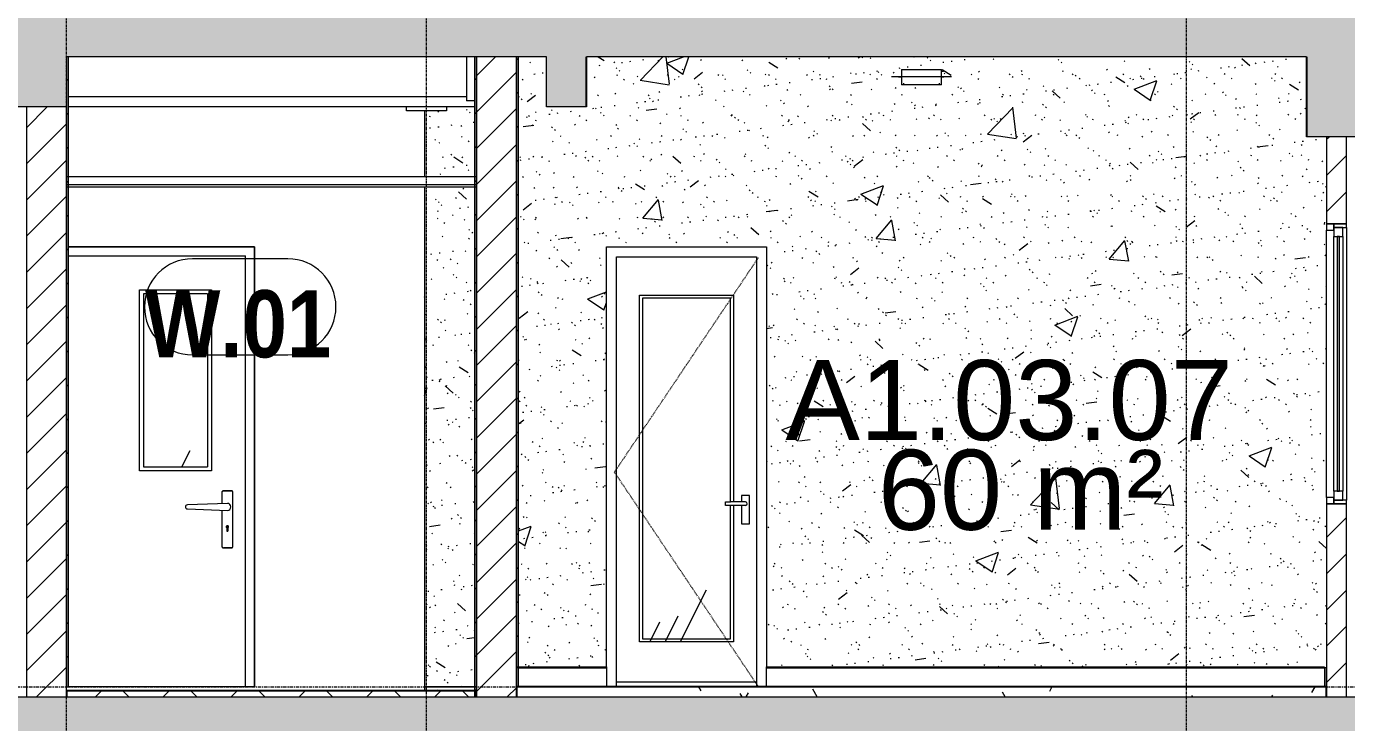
# Model space of a CAD drawing. Header units: millimetres. Extents: x 25061 to 259291, y -8723 to 35400.
# Drawn here: x 236610 to 243210, y 8822 to 12302 of the extents above; entities that cross this region are included whole.
import ezdxf

# ---------------------------------------------------------------- set-up
doc = ezdxf.new("R2010")
doc.units = ezdxf.units.MM
for name, pattern in [('Centre', [31.75, 6.35, -4.7625, 15.875, -4.7625]), ('Dash', [6.35, 3.175, -3.175]), ('Grid Line', [22.225, 12.7, -3.175, 3.175, -3.175])]:
    doc.linetypes.add(name, pattern=pattern)
for name, color, linetype, lineweight in [('0-2', 50, 'Continuous', 5), ('A-AREA-IDEN', 2, 'Continuous', 9), ('A-CLNG', 13, 'Continuous', 9), ('A-CLNG-3', 13, 'Continuous', 18), ('A-DETL-GENF-2', 7, 'Continuous', 9), ('A-DETL-GENF-HDLN-1', 7, 'Dash', 9), ('A-DETL-GENF-HDLN-2', 1, 'Continuous', 9), ('A-DETL-THIN', 151, 'Continuous', 9), ('A-DOOR', 31, 'Continuous', 9), ('A-DOOR-1', 7, 'Continuous', 9), ('A-DOOR-FRAM', 31, 'Continuous', 9), ('A-FLOR-1', 10, 'Continuous', 25), ('A-FLOR-3', 192, 'Continuous', 25), ('A-FLOR-HRAL-1', 253, 'Continuous', 9), ('A-FLOR-LEVL-2', 51, 'Centre', 9), ('A-FLOR-PATT-3', 8, 'Continuous', 9), ('A-FLOR-PATT-4', 67, 'Continuous', 9), ('A-GLAZ', 151, 'Continuous', 9), ('A-GLAZ-3', 7, 'Continuous', 9), ('A-GLAZ-IDEN', 152, 'Continuous', 9), ('A-WALL', 113, 'Continuous', 9), ('A-WALL-1', 113, 'Continuous', 18), ('A-WALL-2', 250, 'Continuous', 18), ('A-WALL-3', 7, 'Continuous', 9), ('A-WALL-PATT-1', 7, 'Continuous', 9), ('A-WALL-PATT-2', 9, 'Continuous', 9), ('A-WALL-PATT-4', 111, 'Continuous', 9), ('E-LITE-EQPM', 33, 'Continuous', 9), ('E-LITE-EQPM-1', 7, 'Continuous', 9), ('I-WALL', 2, 'Continuous', 9), ('I-WALL-1', 250, 'Continuous', 18), ('I-WALL-2', 7, 'Continuous', 9), ('I-WALL-3', 2, 'Continuous', 18), ('S-BEAM-1', 12, 'Continuous', 5), ('S-BEAM-2', 10, 'Continuous', 25), ('S-BEAM-3', 7, 'Continuous', 9), ('S-GRID-1', 1, 'Grid Line', 9)]:
    doc.layers.add(name, color=color, linetype=linetype, lineweight=lineweight)
doc.styles.add('Arial', font='arial.ttf', dxfattribs={"height": 400})
doc.styles.add('Arial_B_2', font='arialbd.ttf', dxfattribs={"width": 0.85, "height": 336})
pattern_1 = [(63.435, (-80677.1, 14226.6), (-817.87, 2453.59), [1016, -609.6, 1016, -609.6, -1292.49]), (63.435, (-80677.1, 14226.6), (-817.87, 2453.59), [-3251.2, 406.4, -886.09]), (63.435, (-80727.9, 14277.4), (-817.87, 2453.59), [812.8, -1016, 609.6, -609.6, -1495.69]), (63.435, (-80727.9, 14277.4), (-817.87, 2453.59), [-3048, 711.2, -784.49]), (63.435, (-80727.9, 14429.8), (-817.87, 2453.59), [609.6, -1219.2, 406.4, -609.6, -1698.89]), (63.435, (-80727.9, 14429.8), (-817.87, 2453.59), [-2844.8, 914.4, -784.49]), (63.435, (-80575.5, 14277.4), (-817.87, 2453.59), [609.6, -1219.2, 508, -2206.89]), (63.435, (-80423.1, 14429.8), (-817.87, 2453.59), [304.8, -1524, 203.2, -2511.69]), (63.435, (-80677.1, 14683.8), (-817.87, 2453.59), [203.2, -1524, 203.2, -812.8, -1800.49]), (63.435, (-80677.1, 14683.8), (-817.87, 2453.59), [-2743.2, 508, -1292.49]), (63.435, (-79762.7, 14531.4), (-817.87, 2453.59), [1016, -1524, 1219.2, -804.81]), (63.435, (-79762.7, 14379), (-817.87, 2453.59), [1422.4, -1016, 1524, -601.61]), (63.435, (-79661.1, 14429.8), (-817.87, 2453.59), [1625.6, -812.8, 1219.2, -886.09]), (63.435, (-79508.7, 14582.2), (-817.87, 2453.59), [1016, -1422.4, 812.8, -1292.49]), (63.435, (-79661.1, 14887), (-817.87, 2453.59), [508, -2032, 609.6, -1394.09]), (63.435, (-79356.3, 14734.6), (-817.87, 2453.59), [406.4, -2032, 406.4, -1698.89])]
pattern_2 = [(45, (200382.47, 14125), (-90.50967, 90.50967), [])]
pattern_3 = [(50, (200382.5, 14125), (1165.978, -102.01), [121.92, -1341.12]), (355, (200382.5, 14125), (-225.554, 1222.763), [97.536, -1072.896]), (100.451, (200479.6, 14116.5), (940.433, 1120.746), [103.616, -1139.776]), (46.184, (200382.5, 14450.1), (1734.906, -269.074), [182.88, -2011.68]), (96.636, (200527, 14427.7), (1519.38, 1583.536), [155.424, -1709.665]), (351.184, (200382.5, 14450.1), (1519.39, 1583.52), [146.304, -1609.344]), (21, (200545, 14368.8), (970.332, -654.498), [121.92, -1341.12]), (326, (200545, 14368.8), (395.533, 1178.804), [97.536, -1072.896]), (71.451, (200625.9, 14314.3), (1365.87, 524.296), [103.616, -1139.776]), (37.5, (200382.47, 14125), (19.767, 541.1527), [53.645, -1006.246, 53.645, -1035.507, -1076.96]), (37.5, (200382.47, 14125), (19.767, 541.1527), [-2149.043, 53.645, -1023.315]), (7.5, (200382.5, 14125), (427.646, 641.156), [53.645, -567.334, 53.645, -981.862, -410.464]), (7.5, (200382.5, 14125), (427.646, 641.156), [-1656.486, 53.645, -356.819]), (327.5, (200019.96, 14125), (867.782, -36.665), [53.645, -352.755, 53.645, -1214.323, -1682.496]), (327.5, (200019.96, 14125), (867.782, -36.665), [-1674.368, 53.645, -1628.85]), (317.5, (199857.4, 14125), (948.028, 162.731), [53.645, -474.675, 53.645, -788.416, -1194.816]), (317.5, (199857.4, 14125), (948.028, 162.731), [-1370.38, 53.645, -1141.17])]
pattern_4 = [(37.5, (200382.47, 14125), (-5.1206, 156.61216), [5.364, -118.181, 5.364, -132.812, -132.08]), (37.5, (200382.47, 14125), (-5.1206, 156.61216), [-261.722, 5.364, -126.716]), (7.5, (200382.47, 14125), (143.847, 229.3842), [5.364, -61.285, 5.364, -105.989, -42.672]), (7.5, (200382.47, 14125), (143.847, 229.3842), [-178.003, 5.364, -37.308]), (327.5, (200282.5, 14125), (253.11758, 0.46008), [5.364, -35.276, 5.364, -140.94, -191.008]), (327.5, (200282.5, 14125), (253.11758, 0.46008), [-186.944, 5.364, -185.644]), (317.5, (200282.5, 14125), (244.3381, 71.3376), [5.364, -14.956, 5.364, -90.546, -109.728]), (317.5, (200282.5, 14125), (244.3381, 71.3376), [-116.23, 5.364, -104.364])]
pattern_5 = [(45, (200382.47, 14125), (-84.8528, 84.8528), [])]

# ---------------------------------------------------------------- blocks, each defined once
blk = doc.blocks.new('NCV_TKTC_KET CAU_rvt-2-TKCS_MẶT CẮT 2')
at = {"layer": 'S-BEAM-1'}
blk.add_hatch(color=256, dxfattribs=at).paths.add_polyline_path([(-41852.6, 11900), (-41852.6, 11900), (-41852.6, 12026.6)])
at = {"layer": 'S-BEAM-2'}
for p, q in [((-41852.6, 11900), (-41852.6, 12150)), ((-38252.6, 12150), (-38252.6, 11750))]:
    blk.add_line(p, q, dxfattribs=at)
at = {"layer": 'S-BEAM-3'}
for p, q in [((-42452.7, 12150), (-42452.7, 11930)), ((-42452.7, 11950), (-44442.6, 11950)), ((-42412.6, 11900), (-44442.6, 11900)), ((-42752.6, 11880), (-42752.6, 11900)), ((-42552.6, 11900), (-42552.6, 11880)), ((-42412.6, 11930), (-42452.7, 11930)), ((-42552.6, 11880), (-42752.6, 11880))]:
    blk.add_line(p, q, dxfattribs=at)
blk = doc.blocks.new('DOOR_CW_01 CANH MO-PANEL KINH - DIG_02-800x2200-CỬA NHÔM KÍNH-V289-TKCS_MẶT CẮT 2')
at = {"layer": 'A-DETL-GENF-HDLN-2'}
h = blk.add_hatch(dxfattribs=at)
h.set_pattern_fill('FP_51', color=256, style=0, pattern_type=2)
h.set_pattern_definition(pattern_1)
h.paths.add_polyline_path([(-41572.6, 9226), (-41117.6, 9226), (-41117.6, 9907.5), (-41132.6, 9907.5), (-41132.6, 9241), (-41572.6, 9241), (-41572.6, 10943), (-41132.6, 10943), (-41132.6, 9924.5), (-41117.6, 9924.5), (-41117.6, 10958), (-41587.6, 10958), (-41587.6, 9226)])
h = blk.add_hatch(dxfattribs=at)
h.set_pattern_fill('FP_51', color=256, style=0, pattern_type=2)
h.set_pattern_definition(pattern_1)
h.paths.add_polyline_path([(-41132.6, 9241), (-41132.6, 9907.5), (-41158.4, 9907.5), (-41158.4, 9924.5), (-41132.6, 9924.5), (-41132.6, 10943), (-41572.6, 10943), (-41572.6, 9241)])
at = {"layer": 'A-DETL-GENF-HDLN-1'}
for p, q in [((-41712.6, 10073.5), (-40992.6, 11147)), ((-40992.6, 9000), (-41712.6, 10073.5))]:
    blk.add_line(p, q, dxfattribs=at)
at = {"layer": 'A-DOOR-1'}
for p, q in [((-41702.6, 9000), (-41702.6, 11150)), ((-41702.6, 11150), (-41002.6, 11150)), ((-41002.6, 11150), (-41002.6, 9000)), ((-41587.6, 10958), (-41117.6, 10958)), ((-41587.6, 9226), (-41587.6, 10958)), ((-41117.6, 10958), (-41117.6, 9924.5)), ((-41132.6, 10943), (-41572.6, 10943)), ((-41572.6, 10943), (-41572.6, 9241)), ((-41132.6, 9924.5), (-41132.6, 10943)), ((-41158.4, 9924.5), (-41132.6, 9924.5)), ((-41158.4, 9907.5), (-41158.4, 9924.5)), ((-41132.6, 9907.5), (-41158.4, 9907.5)), ((-41057.6, 9924.5), (-41132.6, 9924.5)), ((-41132.6, 9241), (-41132.6, 9907.5)), ((-41057.6, 9907.5), (-41132.6, 9907.5)), ((-41117.6, 9907.5), (-41117.6, 9226)), ((-41077.3, 9956), (-41077.3, 9924.5)), ((-41037.8, 9956), (-41077.3, 9956)), ((-41077.3, 9907.5), (-41077.3, 9816)), ((-41037.8, 9816), (-41037.8, 9956)), ((-41077.3, 9816), (-41037.8, 9816)), ((-41572.6, 9241), (-41132.6, 9241)), ((-41117.6, 9226), (-41587.6, 9226)), ((-41752.6, 9100), (-41752.6, 9095)), ((-40952.6, 9095), (-40952.6, 9100)), ((-41702.6, 9026), (-41002.6, 9026))]:
    blk.add_line(p, q, dxfattribs=at)
for start, end in [(0, 90), (270, 0)]:
    blk.add_arc((-41057.6, 9916), 8.5, start, end, dxfattribs=at)
blk = doc.blocks.new('M_Fixed - 900 x 1400-V252-TKCS_MẶT CẮT 2')
at = {"layer": 'A-GLAZ'}
blk.add_hatch(color=256, dxfattribs=at).paths.add_polyline_path([(-38099.564287, 13378), (-38087.564287, 13378), (-38087.564287, 14652), (-38099.564287, 14652), (-38099.564287, 14185.768876)])
at = {"layer": 'A-GLAZ-3'}
for p, q in [((-38115.564287, 14715), (-38152.564287, 14715)), ((-38152.564287, 14715), (-38152.564287, 14683)), ((-38152.564287, 14683), (-38115.564287, 14683)), ((-38152.564287, 13347), (-38152.564287, 14683)), ((-38052.564287, 14715), (-38115.564287, 14715)), ((-38115.564287, 14715), (-38115.564287, 14696)), ((-38115.564287, 14683), (-38115.564287, 14715)), ((-38071.564287, 14696), (-38115.564287, 14696)), ((-38115.564287, 14696), (-38115.564287, 14652)), ((-38115.564287, 14696), (-38052.564287, 14696)), ((-38071.564287, 14652), (-38071.564287, 14696)), ((-38052.564287, 14696), (-38052.564287, 14715)), ((-38052.564287, 14696), (-38052.564287, 13334)), ((-38115.564287, 14652), (-38071.564287, 14652)), ((-38115.564287, 13378), (-38115.564287, 14652)), ((-38087.564287, 14652), (-38099.564287, 14652)), ((-38099.564287, 14652), (-38099.564287, 13378)), ((-38087.564287, 13378), (-38087.564287, 14652)), ((-38071.564287, 14652), (-38071.564287, 13378)), ((-38115.564287, 13347), (-38152.564287, 13347)), ((-38152.564287, 13347), (-38152.564287, 13315)), ((-38071.564287, 13378), (-38115.564287, 13378)), ((-38115.564287, 13378), (-38115.564287, 13334)), ((-38115.564287, 13315), (-38115.564287, 13347)), ((-38115.564287, 13334), (-38071.564287, 13334)), ((-38052.564287, 13334), (-38115.564287, 13334)), ((-38115.564287, 13334), (-38115.564287, 13315)), ((-38099.564287, 13378), (-38087.564287, 13378)), ((-38071.564287, 13334), (-38071.564287, 13378)), ((-38052.564287, 13315), (-38052.564287, 13334)), ((-38152.564287, 13315), (-38115.564287, 13315)), ((-38115.564287, 13315), (-38052.564287, 13315))]:
    blk.add_line(p, q, dxfattribs=at)
blk = doc.blocks.new('LIC_08-ĐÈN LED TRÒN GẮN NỔI - LIC_08 - ĐÈN LED TRÒN GẮN NỔI_ P_18W_ ÁNH SÁNG TRẮNG 6000K-V151-TKCS_MẶT CẮT 2')
at = {"layer": 'E-LITE-EQPM-1'}
for p, q in [((-114152.1, 8650), (-114202.1, 8650)), ((-114167.1, 8650), (-114154, 8650)), ((-113940.5, 8650), (-114167.1, 8650)), ((-114152.1, 8687), (-114152.1, 8610)), ((-114152.1, 8687), (-114052.1, 8687)), ((-114052.1, 8687), (-113952.1, 8687)), ((-113952.1, 8610), (-113952.1, 8687)), ((-113902.1, 8650), (-113952.1, 8650)), ((-113949.2, 8650), (-113940.5, 8650)), ((-114052.1, 8610), (-114152.1, 8610)), ((-114142.1, 8618), (-114142.1, 8615)), ((-113952.1, 8610), (-114052.1, 8610)), ((-113962.1, 8615), (-113962.1, 8618))]:
    blk.add_line(p, q, dxfattribs=at)
blk = doc.blocks.new('Railing - Railing-968387-TKCS_MẶT CẮT 2')
at = {"layer": 'A-FLOR-HRAL-1'}
for p, q in [((-40952.564287, 12400), (-40952.564287, 12495)), ((-40952.564287, 12495), (-38162.564287, 12495))]:
    blk.add_line(p, q, dxfattribs=at)
blk = doc.blocks.new('Railing - Railing-968388-TKCS_MẶT CẮT 2')
at = {"layer": 'A-FLOR-HRAL-1'}
for p, q in [((-42192.564287, 12495), (-42202.564287, 12495)), ((-42202.564287, 12495), (-42202.564287, 12400)), ((-42192.564287, 12400), (-42192.564287, 12495)), ((-42192.564287, 12495), (-41752.564287, 12495)), ((-41752.564287, 12495), (-41752.564287, 12400)), ((-38152.564287, 12495), (-38162.564287, 12495)), ((-38162.564287, 12495), (-38162.564287, 12400)), ((-38152.564287, 12400), (-38152.564287, 12495)), ((-42202.564287, 12400), (-42192.564287, 12400)), ((-38162.564287, 12400), (-38152.564287, 12400))]:
    blk.add_line(p, q, dxfattribs=at)
blk = doc.blocks.new('NCV_TKTC_TANG 3 - 4_rvt-4-TKCS_MẶT CẮT 2')
at = {"layer": 'A-FLOR-PATT-4'}
h = blk.add_hatch(dxfattribs=at)
h.set_pattern_fill('FP_36', color=256, style=0, pattern_type=2)
h.set_pattern_definition([(0, (-80880.3, 14125), (650.24, 162.56), [53.645, -434.035, 53.645, -3034.995]), (0, (-80880.3, 14125), (650.24, 162.56), [-541.325, -434.035, 53.645, -921.715, -1625.6]), (0, (-80880.3, 14125), (650.24, 162.56), [-1950.72, 53.645, -434.035, 53.645, -1084.275]), (0, (-80880.3, 14125), (650.24, 162.56), [-2492.045, -271.475, 53.645, -759.155]), (120, (-80636.46, 14206.28), (-465.9011, 481.84436), [53.645, -434.035, 53.645, -3034.995]), (120, (-80636.46, 14206.28), (-465.9011, 481.84436), [-541.325, -434.035, 53.645, -921.715, -1625.6]), (120, (-80636.46, 14206.28), (-465.9011, 481.84436), [-1950.72, 53.645, -434.035, 53.645, -1084.275]), (120, (-80636.46, 14206.28), (-465.9011, 481.84436), [-2492.045, -271.475, 53.645, -759.155]), (240, (-80555.18, 14531.4), (-184.3389, -644.40436), [53.645, -434.035, 53.645, -3034.995]), (240, (-80555.18, 14531.4), (-184.3389, -644.40436), [-541.325, -434.035, 53.645, -921.715, -1625.6]), (240, (-80555.18, 14531.4), (-184.3389, -644.40436), [-1950.72, 53.645, -434.035, 53.645, -1084.275]), (240, (-80555.18, 14531.4), (-184.3389, -644.40436), [-2492.045, -271.475, 53.645, -759.155])])
h.paths.add_polyline_path([(-38152.6, 8950), (-38152.6, 9000), (-42202.6, 9000), (-42202.6, 8950), (-38536.2, 8950)])
at = {"layer": 'A-WALL-PATT-1'}
h = blk.add_hatch(dxfattribs=at)
h.set_pattern_fill('FP_39', color=256, style=0, pattern_type=2)
h.set_pattern_definition([(45, (-80880.3, 14125), (-84.8528, 84.8528), [])])
h.paths.add_polyline_path([(-42192.6, 9100), (-42192.6, 12150), (-42202.6, 12150), (-42202.6, 9100)])
at = {"layer": 'A-WALL-PATT-2'}
h = blk.add_hatch(dxfattribs=at)
h.set_pattern_fill('FP_37', color=256, style=0, pattern_type=2)
h.set_pattern_definition([(50, (-80880.3, 14125), (1165.978, -102.01), [121.92, -1341.12]), (355, (-80880.3, 14125), (-225.554, 1222.763), [97.536, -1072.896]), (100.451, (-80783.1, 14116.5), (940.433, 1120.746), [103.616, -1139.776]), (46.184, (-80880.3, 14450.1), (1734.906, -269.074), [182.88, -2011.68]), (96.636, (-80735.7, 14427.7), (1519.38, 1583.536), [155.424, -1709.665]), (351.184, (-80880.3, 14450.1), (1519.39, 1583.52), [146.304, -1609.344]), (21, (-80717.7, 14368.8), (970.332, -654.498), [121.92, -1341.12]), (326, (-80717.7, 14368.8), (395.533, 1178.804), [97.536, -1072.896]), (71.451, (-80636.9, 14314.3), (1365.87, 524.296), [103.616, -1139.776]), (37.5, (-80880.3, 14125), (19.767, 541.1527), [53.645, -1006.246, 53.645, -1035.507, -1076.96]), (37.5, (-80880.3, 14125), (19.767, 541.1527), [-2149.043, 53.645, -1023.315]), (7.5, (-80880.3, 14125), (427.646, 641.156), [53.645, -567.334, 53.645, -981.862, -410.464]), (7.5, (-80880.3, 14125), (427.646, 641.156), [-1656.486, 53.645, -356.819]), (327.5, (-81242.8, 14125), (867.782, -36.665), [53.645, -352.755, 53.645, -1214.323, -1682.496]), (327.5, (-81242.8, 14125), (867.782, -36.665), [-1674.368, 53.645, -1628.85]), (317.5, (-81405.4, 14125), (948.028, 162.731), [53.645, -474.675, 53.645, -788.416, -1194.816]), (317.5, (-81405.4, 14125), (948.028, 162.731), [-1370.38, 53.645, -1141.17])])
h.paths.add_polyline_path([(-40524.2, 9100), (-38152.6, 9100), (-38152.6, 11750), (-38252.6, 11750), (-38252.6, 12150), (-41852.6, 12150), (-41852.6, 11900), (-42052.6, 11900), (-42052.6, 12150), (-42192.6, 12150), (-42192.6, 9100), (-41752.6, 9100), (-41752.6, 11200), (-40952.6, 11200), (-40952.6, 9100), (-40921.8, 9100)])
h.paths.add_polyline_path([(-40106.5, 12010), (-40277.2, 12010), (-40277.2, 12087), (-40077.2, 12087), (-40077.2, 12010), (-40099.3, 12010)])
h = blk.add_hatch(dxfattribs=at)
h.set_pattern_fill('FP_38', color=256, style=0, pattern_type=2)
h.set_pattern_definition([(37.5, (-80880.3, 14125), (-5.1206, 156.61216), [5.364, -118.181, 5.364, -132.812, -132.08]), (37.5, (-80880.3, 14125), (-5.1206, 156.61216), [-261.722, 5.364, -126.716]), (7.5, (-80880.3, 14125), (143.847, 229.3842), [5.364, -61.285, 5.364, -105.989, -42.672]), (7.5, (-80880.3, 14125), (143.847, 229.3842), [-178.003, 5.364, -37.308]), (327.5, (-80980.28, 14125), (253.11758, 0.46008), [5.364, -35.276, 5.364, -140.94, -191.008]), (327.5, (-80980.28, 14125), (253.11758, 0.46008), [-186.944, 5.364, -185.644]), (317.5, (-80980.28, 14125), (244.3381, 71.3376), [5.364, -14.956, 5.364, -90.546, -109.728]), (317.5, (-80980.28, 14125), (244.3381, 71.3376), [-116.23, 5.364, -104.364])])
h.paths.add_polyline_path([(-40524.2, 9100), (-38152.6, 9100), (-38152.6, 11750), (-38252.6, 11750), (-38252.6, 12150), (-41852.6, 12150), (-41852.6, 11900), (-42052.6, 11900), (-42052.6, 12150), (-42192.6, 12150), (-42192.6, 9100), (-41752.6, 9100), (-41752.6, 11200), (-40952.6, 11200), (-40952.6, 9100), (-40921.8, 9100)])
h.paths.add_polyline_path([(-40106.5, 12010), (-40277.2, 12010), (-40277.2, 12087), (-40077.2, 12087), (-40077.2, 12010), (-40099.3, 12010)])
h = blk.add_hatch(dxfattribs=at)
h.set_pattern_fill('FP_34', color=256, style=0, pattern_type=2)
h.set_pattern_definition([(45, (-80880.3, 14125), (-90.50967, 90.50967), [])])
h.paths.add_polyline_path([(-38152.6, 8950), (-38052.6, 8950), (-38052.6, 9915), (-38152.6, 9915), (-38152.6, 9100)])
h.paths.add_polyline_path([(-38052.6, 11315), (-38052.6, 11750), (-38152.6, 11750), (-38152.6, 11315)])
at = {"layer": 'A-FLOR-1'}
for p, q in [((-38152.6, 9000), (-42202.6, 9000)), ((-42202.6, 9000), (-42202.6, 8950)), ((-38152.6, 8950), (-38152.6, 9000))]:
    blk.add_line(p, q, dxfattribs=at)
at = {"layer": 'A-WALL-2'}
for p, q in [((-38152.6, 11315), (-38052.6, 11315)), ((-38052.6, 9915), (-38152.6, 9915)), ((-38152.6, 9100), (-38152.6, 8950)), ((-38052.6, 8950), (-38052.6, 9050))]:
    blk.add_line(p, q, dxfattribs=at)
at = {"layer": 'A-WALL-3'}
for p, q in [((-38152.6, 11750), (-38152.6, 11315)), ((-38052.6, 11315), (-38052.6, 11750)), ((-38152.6, 9915), (-38152.6, 9100)), ((-38052.6, 9050), (-38052.6, 9915))]:
    blk.add_line(p, q, dxfattribs=at)
at = {"layer": 'I-WALL-1'}
for p, q in [((-42202.6, 12150), (-42202.6, 9100)), ((-42192.6, 9100), (-42192.6, 12150)), ((-42202.6, 9100), (-42192.6, 9100))]:
    blk.add_line(p, q, dxfattribs=at)
at = {"layer": 'I-WALL-2'}
for p, q in [((-41752.6, 9100), (-41752.6, 11200)), ((-41752.6, 11200), (-40952.6, 11200)), ((-40952.6, 11200), (-40952.6, 9100)), ((-42192.6, 9100), (-41752.6, 9100)), ((-40952.6, 9100), (-38162.6, 9100))]:
    blk.add_line(p, q, dxfattribs=at)
at = {"layer": ''}
for name in ['Railing - Railing-968388-TKCS_MẶT CẮT 2', 'Railing - Railing-968387-TKCS_MẶT CẮT 2']:
    blk.add_blockref(name, (0, -3400), dxfattribs=at)
at = {"layer": 'A-DOOR'}
blk.add_blockref('DOOR_CW_01 CANH MO-PANEL KINH - DIG_02-800x2200-CỬA NHÔM KÍNH-V289-TKCS_MẶT CẮT 2', (0, 0), dxfattribs=at)
at = {"layer": 'A-GLAZ'}
blk.add_blockref('M_Fixed - 900 x 1400-V252-TKCS_MẶT CẮT 2', (0, -3400), dxfattribs=at)
at = {"layer": 'E-LITE-EQPM'}
blk.add_blockref('LIC_08-ĐÈN LED TRÒN GẮN NỔI - LIC_08 - ĐÈN LED TRÒN GẮN NỔI_ P_18W_ ÁNH SÁNG TRẮNG 6000K-V151-TKCS_MẶT CẮT 2', (73874.9, 3400), dxfattribs=at)
blk = doc.blocks.new('FD_04 - FD_04-900x2200mm-V372-TKCS_MẶT CẮT 2')
at = {"layer": 'A-DOOR'}
h = blk.add_hatch(dxfattribs=at)
h.set_pattern_fill('FP_35', color=256, style=0, pattern_type=2)
h.set_pattern_definition([(63.435, (-78970.7, 14236.3), (-0.002, 1625.6), [567.96, -3066.99]), (63.435, (-80596.3, 14236.3), (-0.002, 1625.6), [567.96, -3066.99]), (63.435, (-78192.5, 14550.35), (-0.002, 1625.6), [567.96, -3066.99]), (63.435, (-79818.1, 14550.35), (-0.002, 1625.6), [567.96, -3066.99]), (63.435, (-78310.3, 14439.5), (-0.002, 1625.6), [567.96, -3066.99]), (63.435, (-79935.9, 14439.5), (-0.002, 1625.6), [567.96, -3066.99]), (63.435, (-78430.35, 15074.4), (-0.002, 1625.6), [276.055, -3358.896]), (63.435, (-80055.95, 15074.4), (-0.002, 1625.6), [276.055, -3358.896]), (63.435, (-78508.9, 14976.15), (-0.002, 1625.6), [567.96, -3066.99]), (63.435, (-80134.5, 14976.15), (-0.002, 1625.6), [567.96, -3066.99]), (63.435, (-78495, 15046.7), (-0.002, 1625.6), [567.96, -3066.99]), (63.435, (-80120.6, 15046.7), (-0.002, 1625.6), [567.96, -3066.99]), (63.435, (-79150.9, 14737.2), (-0.002, 1625.6), [567.96, -3066.99]), (63.435, (-80776.5, 14737.2), (-0.002, 1625.6), [567.96, -3066.99]), (63.435, (-79137, 14820.35), (-0.002, 1625.6), [567.96, -3066.99]), (63.435, (-80762.6, 14820.35), (-0.002, 1625.6), [567.96, -3066.99]), (63.435, (-79133.3, 14880.3), (-0.002, 1625.6), [567.96, -3066.99]), (63.435, (-80758.9, 14880.3), (-0.002, 1625.6), [567.96, -3066.99])])
h.paths.add_polyline_path([(-44067.6, 10100), (-43747.6, 10100), (-43747.6, 10965), (-44067.6, 10965), (-44067.6, 10420)])
for p, q in [((-44087.6, 10985), (-43727.6, 10985)), ((-44087.6, 10080), (-44087.6, 10985)), ((-44067.6, 10965), (-44067.6, 10100)), ((-43747.6, 10965), (-44067.6, 10965)), ((-43747.6, 10965), (-43747.6, 10100)), ((-43727.6, 10985), (-43727.6, 10080)), ((-44067.6, 10100), (-43747.6, 10100)), ((-43727.6, 10080), (-44087.6, 10080)), ((-43675.1, 9972.5), (-43675.1, 9916.5)), ((-43627.6, 9980), (-43667.6, 9980)), ((-43667.6, 9980), (-43627.6, 9980)), ((-43620.1, 9702.5), (-43620.1, 9972.5)), ((-43647.6, 9917.5), (-43847.9, 9910)), ((-43847.9, 9890), (-43647.6, 9882.5)), ((-43675.1, 9883.5), (-43675.1, 9702.5)), ((-43651.1, 9795.1), (-43651.1, 9781.3)), ((-43648.3, 9797), (-43648.3, 9803)), ((-43646.9, 9803), (-43646.9, 9797)), ((-43644.1, 9781.3), (-43644.1, 9795.1)), ((-43667.5, 9695), (-43627.6, 9695)), ((-43627.6, 9695), (-43667.5, 9695))]:
    blk.add_line(p, q, dxfattribs=at)
at = {"layer": 'A-DOOR', "flags": 128}
for points in [[(-43667.6, 9980), (-43667.9, 9980), (-43668.2, 9980), (-43668.5, 9979.9), (-43668.8, 9979.9), (-43669.1, 9979.9), (-43669.3, 9979.8), (-43669.6, 9979.7), (-43669.9, 9979.6), (-43670.2, 9979.5), (-43670.5, 9979.4), (-43670.8, 9979.3), (-43671, 9979.2), (-43671.3, 9979), (-43671.5, 9978.9), (-43671.8, 9978.7), (-43672, 9978.5), (-43672.3, 9978.3), (-43672.5, 9978.1), (-43672.7, 9977.9), (-43672.9, 9977.7), (-43673.1, 9977.5), (-43673.3, 9977.3), (-43673.5, 9977), (-43673.7, 9976.8), (-43673.9, 9976.6), (-43674, 9976.3), (-43674.2, 9976), (-43674.3, 9975.8), (-43674.4, 9975.5), (-43674.6, 9975.2), (-43674.7, 9974.9), (-43674.7, 9974.7), (-43674.8, 9974.4), (-43674.9, 9974.1), (-43675, 9973.8), (-43675, 9973.5), (-43675, 9973.2), (-43675.1, 9972.9), (-43675.1, 9972.6), (-43675.1, 9972.5)], [(-43620.1, 9972.5), (-43620.1, 9972.8), (-43620.1, 9973.1), (-43620.1, 9973.4), (-43620.2, 9973.7), (-43620.2, 9974), (-43620.3, 9974.3), (-43620.4, 9974.6), (-43620.4, 9974.9), (-43620.5, 9975.1), (-43620.7, 9975.4), (-43620.8, 9975.7), (-43620.9, 9976), (-43621.1, 9976.2), (-43621.2, 9976.5), (-43621.4, 9976.7), (-43621.5, 9977), (-43621.7, 9977.2), (-43621.9, 9977.4), (-43622.1, 9977.7), (-43622.3, 9977.9), (-43622.6, 9978.1), (-43622.8, 9978.3), (-43623, 9978.5), (-43623.3, 9978.6), (-43623.5, 9978.8), (-43623.8, 9979), (-43624, 9979.1), (-43624.3, 9979.3), (-43624.6, 9979.4), (-43624.8, 9979.5), (-43625.1, 9979.6), (-43625.4, 9979.7), (-43625.7, 9979.8), (-43626, 9979.8), (-43626.3, 9979.9), (-43626.6, 9979.9), (-43626.9, 9980), (-43627.2, 9980), (-43627.5, 9980), (-43627.6, 9980)], [(-43675.1, 9702.5), (-43675.1, 9702.2), (-43675, 9701.9), (-43675, 9701.6), (-43675, 9701.3), (-43674.9, 9701), (-43674.8, 9700.7), (-43674.8, 9700.4), (-43674.7, 9700.2), (-43674.6, 9699.9), (-43674.5, 9699.6), (-43674.3, 9699.3), (-43674.2, 9699), (-43674.1, 9698.8), (-43673.9, 9698.5), (-43673.8, 9698.3), (-43673.6, 9698), (-43673.4, 9697.8), (-43673.2, 9697.6), (-43673, 9697.3), (-43672.8, 9697.1), (-43672.6, 9696.9), (-43672.3, 9696.7), (-43672.1, 9696.5), (-43671.9, 9696.4), (-43671.6, 9696.2), (-43671.4, 9696), (-43671.1, 9695.9), (-43670.8, 9695.8), (-43670.5, 9695.6), (-43670.3, 9695.5), (-43670, 9695.4), (-43669.7, 9695.3), (-43669.4, 9695.2), (-43669.1, 9695.2), (-43668.8, 9695.1), (-43668.5, 9695.1), (-43668.2, 9695), (-43667.9, 9695), (-43667.6, 9695), (-43667.5, 9695)], [(-43627.6, 9695), (-43627.3, 9695), (-43627, 9695), (-43626.7, 9695.1), (-43626.4, 9695.1), (-43626.1, 9695.1), (-43625.8, 9695.2), (-43625.5, 9695.3), (-43625.2, 9695.4), (-43624.9, 9695.5), (-43624.6, 9695.6), (-43624.4, 9695.7), (-43624.1, 9695.8), (-43623.8, 9696), (-43623.6, 9696.1), (-43623.3, 9696.3), (-43623.1, 9696.5), (-43622.8, 9696.7), (-43622.6, 9696.9), (-43622.4, 9697.1), (-43622.2, 9697.3), (-43622, 9697.5), (-43621.8, 9697.7), (-43621.6, 9698), (-43621.4, 9698.2), (-43621.3, 9698.4), (-43621.1, 9698.7), (-43620.9, 9699), (-43620.8, 9699.2), (-43620.7, 9699.5), (-43620.6, 9699.8), (-43620.5, 9700.1), (-43620.4, 9700.3), (-43620.3, 9700.6), (-43620.2, 9700.9), (-43620.2, 9701.2), (-43620.1, 9701.5), (-43620.1, 9701.8), (-43620.1, 9702.1), (-43620.1, 9702.4), (-43620.1, 9702.5)]]:
    blk.add_lwpolyline(points, dxfattribs=at)
at = {"layer": 'A-DOOR'}
for centre, radius, start, end in [((-43667.6, 9972.5), 7.5, 150, 180), ((-43667.6, 9972.5), 7.5, 90, 120), ((-43627.6, 9972.5), 7.5, 60, 90), ((-43627.6, 9972.5), 7.5, 0, 30), ((-43847.6, 9900), 10, 92.14558, 180), ((-43647.6, 9900), 17.5, 0, 90), ((-43847.6, 9900), 10, 180, 267.85442), ((-43647.6, 9900), 17.5, 270, 0), ((-43647.6, 9800), 6, 305.68533, 234.31467), ((-43647.6, 9781.3), 3.5, 180, 0), ((-43647.6, 9803), 0.7, 0, 180), ((-43647.6, 9803), 0.7, 0, 180), ((-43647.6, 9797), 0.7, 180, 0), ((-43647.6, 9797), 0.7, 180, 0), ((-43667.5, 9702.5), 7.52, 180, 210), ((-43627.6, 9702.5), 7.5, 330, 0), ((-43667.5, 9702.5), 7.52, 240, 270), ((-43627.6, 9702.5), 7.5, 270, 300)]:
    blk.add_arc(centre, radius, start, end, dxfattribs=at)
at = {"layer": 'A-DOOR-FRAM'}
for p, q in [((-43512.6, 11200), (-44442.6, 11200)), ((-44442.6, 11155), (-43557.6, 11155)), ((-43557.6, 9000), (-43557.6, 11155)), ((-43512.6, 9000), (-43512.6, 11200)), ((-43512.6, 9000), (-43557.6, 9000))]:
    blk.add_line(p, q, dxfattribs=at)
blk = doc.blocks.new('SSA-WINDOW TAG - 10-2062020-TKCS_MẶT CẮT 2')
at = {"layer": 'A-GLAZ-IDEN'}
for p, q in [((-117145.064287, 7454.4), (-117622.564287, 7454.4)), ((-117622.564287, 6974.4), (-117145.064287, 6974.4))]:
    blk.add_line(p, q, dxfattribs=at)
for centre, start, end in [((-117622.564287, 7214.4), 90, 270), ((-117145.064287, 7214.4), 270, 90)]:
    blk.add_arc(centre, 240, start, end, dxfattribs=at)

msp = doc.modelspace()

# ---------------------------------------------------------------- hatches: boundary and pattern name
at = {"layer": 'A-DETL-GENF-2'}
h = msp.add_hatch(color=256, dxfattribs=at)
h.paths.add_polyline_path([(154310.3, 11750), (154310.3, 12350), (154010.3, 12350), (154010.3, 11750)])
h.paths.add_polyline_path([(247310.3, 11750), (247610.2, 11750), (247610.2, 12350), (247310.3, 12350)])
h.paths.add_polyline_path([(227810.3, 11750), (228110.3, 11750), (228110.3, 12130), (232109.9, 12130), (232109.9, 11950), (232309.9, 11950), (232309.9, 12150), (236210.2, 12150), (236210.2, 11900), (236810.2, 11900), (236810.2, 12150), (239210.2, 12150), (239210.2, 11900), (239410.1, 11900), (239410.1, 12150), (243010.3, 12150), (243010.3, 11750), (243310.2, 11750), (243310.2, 12130), (244910.2, 12130), (244910.2, 11900), (245110.2, 11900), (245110.2, 12500), (244910.2, 12500), (244910.2, 12350), (227810.3, 12350), (227810.3, 12335.1)])
h.paths.add_polyline_path([(173810.3, 11750), (173810.3, 12500), (173610.3, 12500), (173610.3, 12350), (156710.2, 12350), (156710.2, 12500), (156510.2, 12500), (156510.2, 11900), (156710.2, 11900), (156710.2, 12130), (158310.3, 12130), (158310.3, 11750), (158610.3, 11750), (158610.3, 12150), (162210.3, 12150), (162210.3, 11900), (162410.2, 11900), (162410.2, 12150), (164810.2, 12150), (164810.2, 11900), (165410.3, 11900), (165410.3, 12150), (169310.6, 12150), (169310.6, 11950), (169510.6, 11950), (169510.6, 12130), (173510.3, 12130), (173510.3, 11750), (173543, 11750)])
h = msp.add_hatch(color=256, dxfattribs=at)
h.paths.add_polyline_path([(154010.3, 8350), (154310.3, 8350), (154310.3, 8950), (154010.3, 8950)])
h.paths.add_polyline_path([(247310.3, 8350), (247610.2, 8350), (247610.2, 8950), (247310.3, 8950)])
h.paths.add_polyline_path([(228110.3, 8350), (228110.3, 8730), (232109.9, 8730), (232109.9, 8550), (232309.9, 8550), (232309.9, 8750), (236210.2, 8750), (236210.2, 8500), (236810.2, 8500), (236810.2, 8750), (239210.2, 8750), (239210.2, 8500), (239410.1, 8500), (239410.1, 8750), (243010.3, 8750), (243010.3, 8350), (243310.2, 8350), (243310.2, 8730), (244910.2, 8730), (244910.2, 8500), (245110.2, 8500), (245110.2, 9100), (244910.2, 9100), (244910.2, 8950), (227810.3, 8950), (227810.3, 8350)])
h.paths.add_polyline_path([(173810.3, 8350), (173810.3, 9100), (173610.3, 9100), (173610.3, 8950), (156710.2, 8950), (156710.2, 9100), (156510.2, 9100), (156510.2, 8500), (156710.2, 8500), (156710.2, 8730), (158310.3, 8730), (158310.3, 8350), (158610.3, 8350), (158610.3, 8750), (162210.3, 8750), (162210.3, 8500), (162410.2, 8500), (162410.2, 8750), (164810.2, 8750), (164810.2, 8500), (165410.3, 8500), (165410.3, 8750), (169310.6, 8750), (169310.6, 8550), (169510.6, 8550), (169510.6, 8730), (173510.3, 8730), (173510.3, 8350), (173543, 8350)])
at = {"layer": 'A-FLOR-PATT-3'}
h = msp.add_hatch(dxfattribs=at)
h.set_pattern_fill('FP_40', color=256, style=0, pattern_type=2)
h.set_pattern_definition([(45, (200382.47, 14125), (-169.7056, 169.7056), []), (135, (200382.47, 14125), (-169.7056, -169.7056), [])])
h.paths.add_polyline_path([(238860.1, 8950), (238860.1, 8980), (236810.1, 8980), (236810.1, 8950), (238750.5, 8950)])
h.paths.add_polyline_path([(162807.6, 8950), (164810.2, 8950), (164810.2, 8980), (162760.3, 8980), (162760.3, 8950)])
at = {"layer": 'A-WALL-PATT-4'}
h = msp.add_hatch(dxfattribs=at)
h.set_pattern_fill('FP_39', color=256, style=0, pattern_type=2)
h.set_pattern_definition(pattern_5)
h.paths.add_polyline_path([(236820.1, 9000), (236820.1, 12150), (236810.2, 12150), (236810.1, 9000)])
h.paths.add_polyline_path([(236817.6, 12350), (236820.1, 12350), (236820.1, 12400), (236810.1, 12400), (236810.1, 12350)])
h = msp.add_hatch(dxfattribs=at)
h.set_pattern_fill('FP_37', color=256, style=0, pattern_type=2)
h.set_pattern_definition(pattern_3)
h.paths.add_polyline_path([(238750.5, 9000), (238850.1, 9000), (238850.1, 11500), (238600.2, 11500), (238600.2, 9000)])
h.paths.add_polyline_path([(238860.1, 9000), (238860.2, 9000), (238860.1, 9100)])
h.paths.add_polyline_path([(239060.2, 9095), (239510.1, 9095), (239510.1, 9100), (239060.2, 9100)])
h.paths.add_polyline_path([(240500.1, 9095), (241060.2, 9095), (241060.2, 9100), (240500.1, 9100)])
h.paths.add_polyline_path([(238850.1, 11550), (238850.1, 11900), (238710.2, 11900), (238710.2, 11880), (238600.2, 11880), (238600.2, 11550), (238750.5, 11550)])
h.paths.add_polyline_path([(238850.1, 12380), (238850.1, 12400), (238600.2, 12400), (238600.2, 12380), (238750.5, 12380)])
h.paths.add_polyline_path([(238860.1, 12380), (238860.2, 12380), (238860.1, 12400)])
h = msp.add_hatch(dxfattribs=at)
h.set_pattern_fill('FP_38', color=256, style=0, pattern_type=2)
h.set_pattern_definition(pattern_4)
h.paths.add_polyline_path([(238750.5, 9000), (238850.1, 9000), (238850.1, 11500), (238600.2, 11500), (238600.2, 9000)])
h.paths.add_polyline_path([(238860.1, 9000), (238860.2, 9000), (238860.1, 9100)])
h.paths.add_polyline_path([(239060.2, 9095), (239510.1, 9095), (239510.1, 9100), (239060.2, 9100)])
h.paths.add_polyline_path([(240500.1, 9095), (241060.2, 9095), (241060.2, 9100), (240500.1, 9100)])
h.paths.add_polyline_path([(238850.1, 11550), (238850.1, 11900), (238710.2, 11900), (238710.2, 11880), (238600.2, 11880), (238600.2, 11550), (238750.5, 11550)])
h.paths.add_polyline_path([(238850.1, 12380), (238850.1, 12400), (238600.2, 12400), (238600.2, 12380), (238750.5, 12380)])
h.paths.add_polyline_path([(238860.1, 12380), (238860.2, 12380), (238860.1, 12400)])
h = msp.add_hatch(dxfattribs=at)
h.set_pattern_fill('FP_39', color=256, style=0, pattern_type=2)
h.set_pattern_definition(pattern_5)
h.paths.add_polyline_path([(238860.1, 9000), (238860.1, 12150), (238850.1, 12150), (238850.1, 9000)])
h.paths.add_polyline_path([(238850.1, 12350), (238860.1, 12350), (238860.1, 12400), (238850.1, 12400)])
h = msp.add_hatch(dxfattribs=at)
h.set_pattern_fill('FP_34', color=256, style=0, pattern_type=2)
h.set_pattern_definition(pattern_2)
h.paths.add_polyline_path([(239060.2, 8950), (239060.2, 12150), (238860.2, 12150), (238860.2, 8950)])
h = msp.add_hatch(dxfattribs=at)
h.set_pattern_fill('FP_34', color=256, style=0, pattern_type=2)
h.set_pattern_definition(pattern_2)
h.paths.add_polyline_path([(236810.2, 8950), (236810.2, 11900), (236610.2, 11900), (236610.2, 8950), (236762.5, 8950)])
h = msp.add_hatch(dxfattribs=at)
h.set_pattern_fill('FP_37', color=256, style=0, pattern_type=2)
h.set_pattern_definition(pattern_3)
h.paths.add_polyline_path([(238750.5, 5600), (238850.1, 5600), (238850.1, 8100), (238600.2, 8100), (238600.2, 5600)])
h.paths.add_polyline_path([(238860.1, 5600), (238860.2, 5600), (238860.1, 5700)])
h.paths.add_polyline_path([(240500.1, 5695), (241060.2, 5695), (241060.2, 5700), (240500.1, 5700)])
h.paths.add_polyline_path([(239070.2, 5695), (239510.1, 5695), (239510.1, 5700), (239060.2, 5700), (239060.2, 5695)])
h.paths.add_polyline_path([(238750.5, 8150), (238850.1, 8150), (238850.1, 8500), (238710.2, 8500), (238710.2, 8480), (238600.2, 8480), (238600.2, 8150), (238710.2, 8150)])
h.paths.add_polyline_path([(238860.1, 8150), (238860.2, 8150), (238860.1, 8500)])
h.paths.add_polyline_path([(238600.2, 8980), (238850.1, 8980), (238850.1, 9000), (238600.2, 9000)])
h.paths.add_polyline_path([(238860.1, 8980), (238860.2, 8980), (238860.1, 9000)])
h = msp.add_hatch(dxfattribs=at)
h.set_pattern_fill('FP_38', color=256, style=0, pattern_type=2)
h.set_pattern_definition(pattern_4)
h.paths.add_polyline_path([(238750.5, 5600), (238850.1, 5600), (238850.1, 8100), (238600.2, 8100), (238600.2, 5600)])
h.paths.add_polyline_path([(238860.1, 5600), (238860.2, 5600), (238860.1, 5700)])
h.paths.add_polyline_path([(240500.1, 5695), (241060.2, 5695), (241060.2, 5700), (240500.1, 5700)])
h.paths.add_polyline_path([(239070.2, 5695), (239510.1, 5695), (239510.1, 5700), (239060.2, 5700), (239060.2, 5695)])
h.paths.add_polyline_path([(238750.5, 8150), (238850.1, 8150), (238850.1, 8500), (238710.2, 8500), (238710.2, 8480), (238600.2, 8480), (238600.2, 8150), (238710.2, 8150)])
h.paths.add_polyline_path([(238860.1, 8150), (238860.2, 8150), (238860.1, 8500)])
h.paths.add_polyline_path([(238600.2, 8980), (238850.1, 8980), (238850.1, 9000), (238600.2, 9000)])
h.paths.add_polyline_path([(238860.1, 8980), (238860.2, 8980), (238860.1, 9000)])
h = msp.add_hatch(dxfattribs=at)
h.set_pattern_fill('FP_39', color=256, style=0, pattern_type=2)
h.set_pattern_definition(pattern_5)
h.paths.add_polyline_path([(238860.1, 5600), (238860.1, 8750), (238850.1, 8750), (238850.1, 5600)])
h.paths.add_polyline_path([(238850.1, 8950), (238860.1, 8950), (238860.1, 9000), (238850.1, 9000)])

# ---------------------------------------------------------------- linework, layer by layer
at = {"layer": 'A-CLNG'}
msp.add_line((238860.1, 11510), (236810.2, 11510), dxfattribs=at)
at = {"layer": 'A-CLNG-3'}
for p, q in [((238860.1, 11550), (236810.2, 11550)), ((236810.2, 11550), (236810.2, 11500)), ((236810.2, 11500), (238860.1, 11500))]:
    msp.add_line(p, q, dxfattribs=at)
at = {"layer": 'A-DETL-THIN'}
for p, q in [((239210.2, 12150), (236810.2, 12150)), ((236810.2, 12150), (236810.2, 11900)), ((239210.2, 11900), (239210.2, 12150)), ((243010.3, 12150), (239410.1, 12150)), ((239410.1, 12150), (239410.1, 11900)), ((243010.3, 11750), (243010.3, 12150)), ((236810.2, 11900), (236210.2, 11900)), ((239410.1, 11900), (239210.2, 11900)), ((243310.2, 11750), (243010.3, 11750)), ((227810.3, 8950), (244910.2, 8950))]:
    msp.add_line(p, q, dxfattribs=at)
at = {"layer": 'A-FLOR-3'}
for p, q in [((238860.1, 8980), (236810.1, 8980)), ((236810.1, 8980), (236810.1, 8950)), ((238860.1, 8950), (238860.1, 8980))]:
    msp.add_line(p, q, dxfattribs=at)
at = {"layer": 'A-FLOR-LEVL-2'}
msp.add_line((147110.2, 9000), (255566.7, 9000), dxfattribs=at)
at = {"layer": 'A-WALL'}
for p, q in [((236810.1, 11900), (236810.1, 9000)), ((236810.2, 9000), (236810.2, 11900)), ((236820.1, 11200), (237750.2, 11200)), ((237750.2, 11200), (237750.2, 9000)), ((237750.2, 9000), (236820.1, 9000))]:
    msp.add_line(p, q, dxfattribs=at)
at = {"layer": 'A-WALL-1'}
for p, q in [((238860.2, 12150), (238860.2, 8950)), ((239060.2, 8950), (239060.2, 12150)), ((236610.2, 11900), (236610.2, 8950)), ((236810.2, 8950), (236810.2, 9000))]:
    msp.add_line(p, q, dxfattribs=at)
at = {"layer": 'I-WALL'}
for p, q in [((238600.2, 11880), (238600.2, 11550)), ((238600.2, 11500), (238600.2, 9000)), ((239510.1, 9095), (239510.1, 9100)), ((240500.1, 9100), (240500.1, 9095)), ((238850.1, 9000), (238600.2, 9000)), ((238600.2, 9000), (238600.2, 8980)), ((238600.2, 9000), (238850.1, 9000))]:
    msp.add_line(p, q, dxfattribs=at)
at = {"layer": 'I-WALL-3'}
for p, q in [((236820.1, 9000), (236820.1, 12150.2)), ((238850.1, 12150), (238850.1, 9000)), ((238860.1, 9000), (238860.1, 12150)), ((236810.1, 9000), (236820.1, 9000)), ((238850.1, 9000), (238850.1, 8950)), ((238860.1, 9000), (238850.1, 9000)), ((238850.1, 9000), (238860.1, 9000)), ((238860.1, 8980), (238860.1, 9000))]:
    msp.add_line(p, q, dxfattribs=at)
at = {"layer": 'S-GRID-1'}
for p, q in [((236810.2, -3283.1), (236810.2, 30285.9)), ((238610.2, -3283.1), (238610.2, 30285.9)), ((242410.2, -3283.1), (242410.2, 30285.9))]:
    msp.add_line(p, q, dxfattribs=at)

# ---------------------------------------------------------------- block references
at = {"layer": '0-2'}
for name in ['NCV_TKTC_KET CAU_rvt-2-TKCS_MẶT CẮT 2', 'NCV_TKTC_TANG 3 - 4_rvt-4-TKCS_MẶT CẮT 2']:
    msp.add_blockref(name, (281262.8, 0), dxfattribs=at)
at = {"layer": 'A-DOOR'}
msp.add_blockref('FD_04 - FD_04-900x2200mm-V372-TKCS_MẶT CẮT 2', (281262.8, 0), dxfattribs=at)
at = {"layer": 'A-GLAZ-IDEN'}
msp.add_blockref('SSA-WINDOW TAG - 10-2062020-TKCS_MẶT CẮT 2', (355062.8, 3685.6), dxfattribs=at)

# ---------------------------------------------------------------- texts
at = {"layer": 'A-AREA-IDEN', "char_height": 400, "line_spacing_factor": 0.936439, "style": 'Arial'}
for s, insert, width, attachment_point in [('\\pt8,16,24,32,40,48,56,64,72,80,88,96,104,112,120,128,136,144,152,160,168,176,184,192,200,208,216,224,232,240,248,256;A1.03.07', (241522.9, 10228.4), 2233.6, 8), ('\\pt8,16,24,32,40,48,56,64,72,80,88,96,104,112,120,128,136,144,152,160,168,176,184,192,200,208,216,224,232,240,248,256;60 m²', (241580.9, 9982.5), 1449.6, 5)]:
    msp.add_mtext(s, dxfattribs=dict(at, insert=insert, width=width, attachment_point=attachment_point))
at = {"layer": 'A-GLAZ-IDEN', "insert": (237669, 10812.7), "char_height": 336, "width": 962.88, "attachment_point": 5, "line_spacing_factor": 0.936439, "style": 'Arial_B_2'}
msp.add_mtext('\\pt6.80064,13.60128,20.39856,27.1992,33.99984,40.80048,47.60112,54.3984,61.19904,67.99968,74.80032,81.60096,88.4016,95.19888,101.99952,108.80016,115.6008,122.40144,129.19872,135.99936,142.8,149.60064,156.40128,163.19856,169.9992,176.79984,183.60048,190.40112,197.1984,203.99904,210.79968,217.60032;W.01', dxfattribs=at)

doc.saveas('drawing.dxf')
